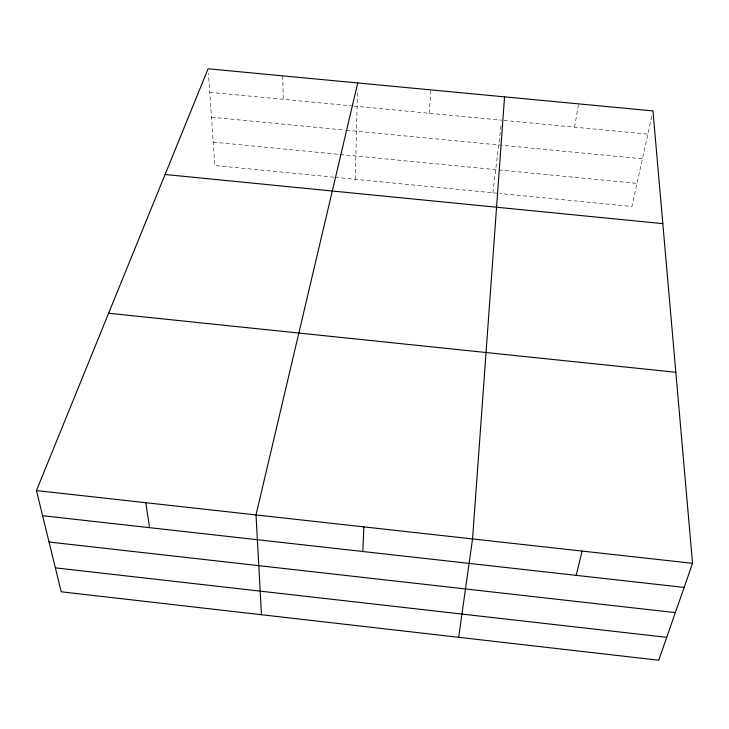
<?xml version="1.0" encoding="UTF-8"?>
<svg xmlns="http://www.w3.org/2000/svg" width="729" height="729" viewBox="0 0 729 729"><rect width="100%" height="100%" fill="white"/><g stroke="black" fill="none" stroke-linecap="round" stroke-linejoin="round"><path stroke-width="0.55" stroke-dasharray="3.65 2.73" d="M355.233 179.307L357.529 90.76M429.235 113.268L430.948 89.895M492.895 192.83L501.169 124.695M574.589 127.165L578.553 103.873M651.735 116.449L631.943 206.489L499.602 193.486M209.733 92.291L352.645 105.951M353.765 106.06L501.716 120.194M503.958 120.413L647.844 134.163M211.474 117.251L345.3 130.154M346.412 130.263L642.422 158.822M213.205 142.128L339.076 154.384M340.197 154.493L637.018 183.398M334.01 177.22L214.827 165.51L208.412 73.265M335.121 177.329L498.49 193.376M282.715 75.852L283.235 99.317"/><path stroke-width="1.09" d="M362.823 551.507L363.853 526.885M504.55 96.866L472.547 538.931L458.659 637.301M357.739 82.96L256.016 514.92L261.465 614.72M576.192 575.363L582.116 551.078M692.55 563.326L658.724 660.219L61.227 591.793L36.45 490.581L208.102 68.781L652.956 110.917L692.55 563.326L36.45 490.581M165.082 174.495L662.816 223.639M108.612 313.251L675.829 372.273M42.601 515.713L684.13 587.428M49.043 542.011L675.336 612.615M55.368 567.855L666.707 637.337M145.791 502.7L149.563 527.668"/></g></svg>
